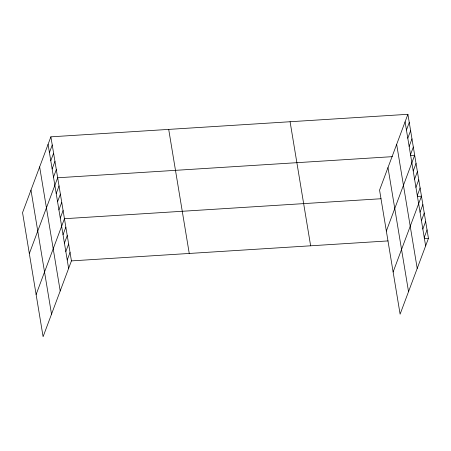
<?xml version="1.0" encoding="UTF-8"?>
<svg xmlns="http://www.w3.org/2000/svg" width="451" height="451" viewBox="0 0 451 451"><rect width="100%" height="100%" fill="white"/><g stroke="black" fill="none" stroke-linecap="round" stroke-linejoin="round"><path stroke-width="0.68" d="M50.89 136.833L22.55 212.63L43.099 336.694L71.438 260.892L50.89 136.833L407.901 114.306L428.45 238.37L400.11 314.167L379.562 190.108L407.901 114.306M49.43 152.556L52.248 145.019M50.783 160.748L53.601 153.205M52.141 168.933L54.96 161.396M53.494 177.119L56.313 169.582M29.332 253.569L57.672 177.773L392.376 156.655M56.206 193.496L59.025 185.959M57.565 201.687L60.383 194.15M58.923 209.873L61.742 202.336M60.276 218.064L63.095 210.521M36.114 294.509L64.454 218.712L381.033 198.739M63.033 234.683L65.846 227.146M64.425 243.123L67.244 235.585M65.823 251.557L68.642 244.019M67.222 259.996L70.04 252.459M406.441 130.035L409.26 122.497M407.794 138.22L410.613 130.683M409.153 146.412L411.972 138.874M410.511 154.597L413.325 147.06M386.344 231.047L414.683 155.251L410.5 155.51M413.223 170.974L416.042 163.437M414.576 179.165L417.395 171.622M415.935 187.351L418.753 179.814M417.288 195.537L420.106 187.999M393.125 271.987L421.465 196.191L417.282 196.45M420.044 212.162L422.863 204.624M421.443 220.601L424.256 213.058M422.835 229.035L425.654 221.497M424.233 237.474L427.052 229.931M71.438 260.892L388.018 240.919M424.267 238.635L428.45 238.37M405.083 121.849L425.631 245.908M396.66 144.371L417.209 268.435M387.984 167.58L408.533 291.645M290.089 121.742L310.638 245.801M168.702 129.398L189.251 253.462M48.071 144.371L68.62 268.43M39.649 166.898L60.197 290.957M30.972 190.102L51.521 314.167"/></g></svg>
